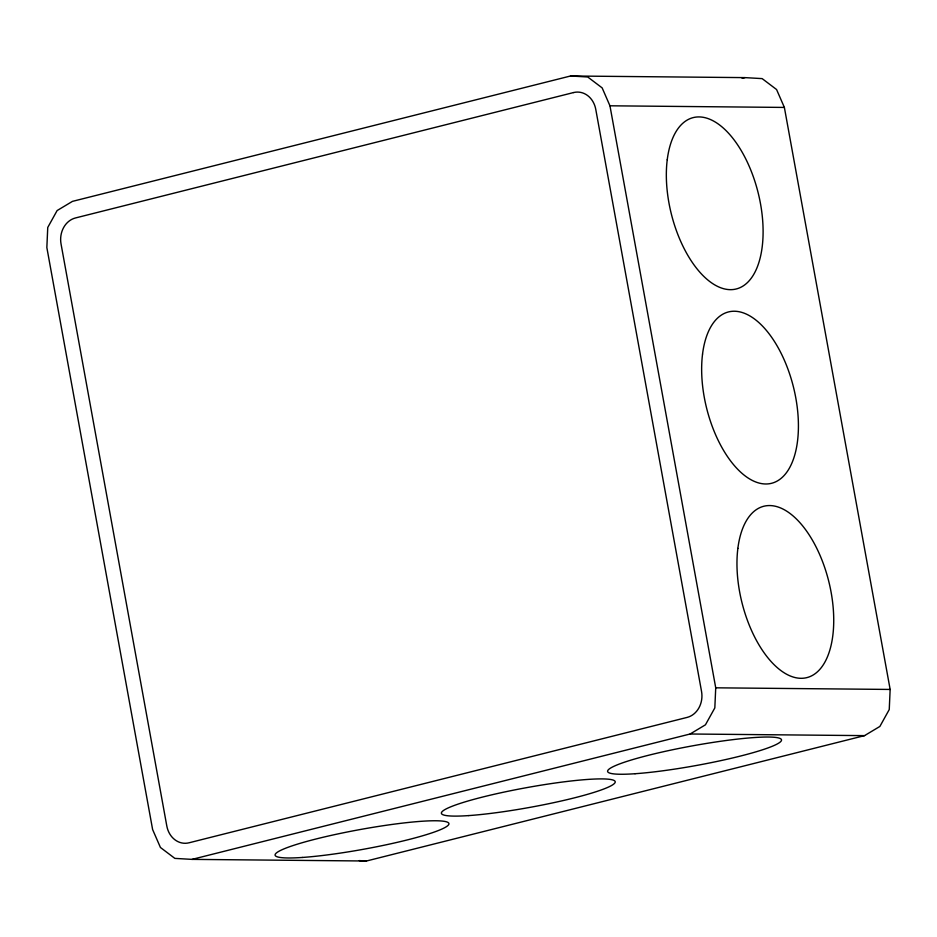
<?xml version="1.0" encoding="UTF-8"?>
<svg xmlns="http://www.w3.org/2000/svg" width="937" height="937" viewBox="0 0 937 937"><rect width="100%" height="100%" fill="white"/><g stroke="black" fill="none" stroke-linecap="round" stroke-linejoin="round"><path stroke-width="1.41" d="M570.539 75.991L587.722 76.986L602.151 87.891L609.952 105.799L715.727 687.817L714.826 707.915L705.444 724.816L690.112 733.999L192.038 859.381L174.856 858.386L160.426 847.47L152.626 829.573L46.85 247.555L47.752 227.457L57.122 210.556L72.454 201.373L570.539 75.991L744.962 77.619L762.144 78.614L776.574 89.53L784.374 107.427L890.15 689.445L889.248 709.543L879.878 726.444L864.546 735.627L366.461 861.009L192.038 859.381M742.127 78.333L744.962 77.619M609.952 105.799L784.374 107.427M715.727 687.817L890.15 689.445M690.112 733.999L864.546 735.627M359.304 860.599L366.461 861.009M573.549 92.564L75.475 217.958A21.902 18.728 -89.5 0 0 61.046 243.983L166.809 826.001A21.902 18.728 -89.5 0 0 189.028 842.796L687.102 717.414A21.902 18.728 -89.5 0 0 701.532 691.389L595.768 109.371A21.902 18.728 -89.5 0 0 573.549 92.564M468.746 815.588A88.347 10.002 -10.3 0 0 612.927 784.656A88.347 10.002 -10.3 0 0 503.192 792.28A88.347 10.002 -10.3 0 0 468.746 815.588M302.464 857.449A88.347 10.002 -10.3 0 0 446.633 826.516A88.347 10.002 -10.3 0 0 336.898 834.141A88.347 10.002 -10.3 0 0 302.464 857.449M635.04 773.728A88.347 10.002 -10.3 0 0 779.221 742.783A88.347 10.002 -10.3 0 0 669.486 750.408A88.347 10.002 -10.3 0 0 635.04 773.728M737.864 548.391A88.347 44.683 75.9 0 0 801.065 678.306A88.347 44.683 75.9 0 0 817.169 549.129A88.347 44.683 75.9 0 0 737.864 548.391M667.238 159.747A88.347 44.683 75.9 0 0 730.438 289.662A88.347 44.683 75.9 0 0 746.543 160.496A88.347 44.683 75.9 0 0 667.238 159.747M702.551 354.069A88.347 44.683 75.9 0 0 765.752 483.984A88.347 44.683 75.9 0 0 781.856 354.807A88.347 44.683 75.9 0 0 702.551 354.069"/></g></svg>
